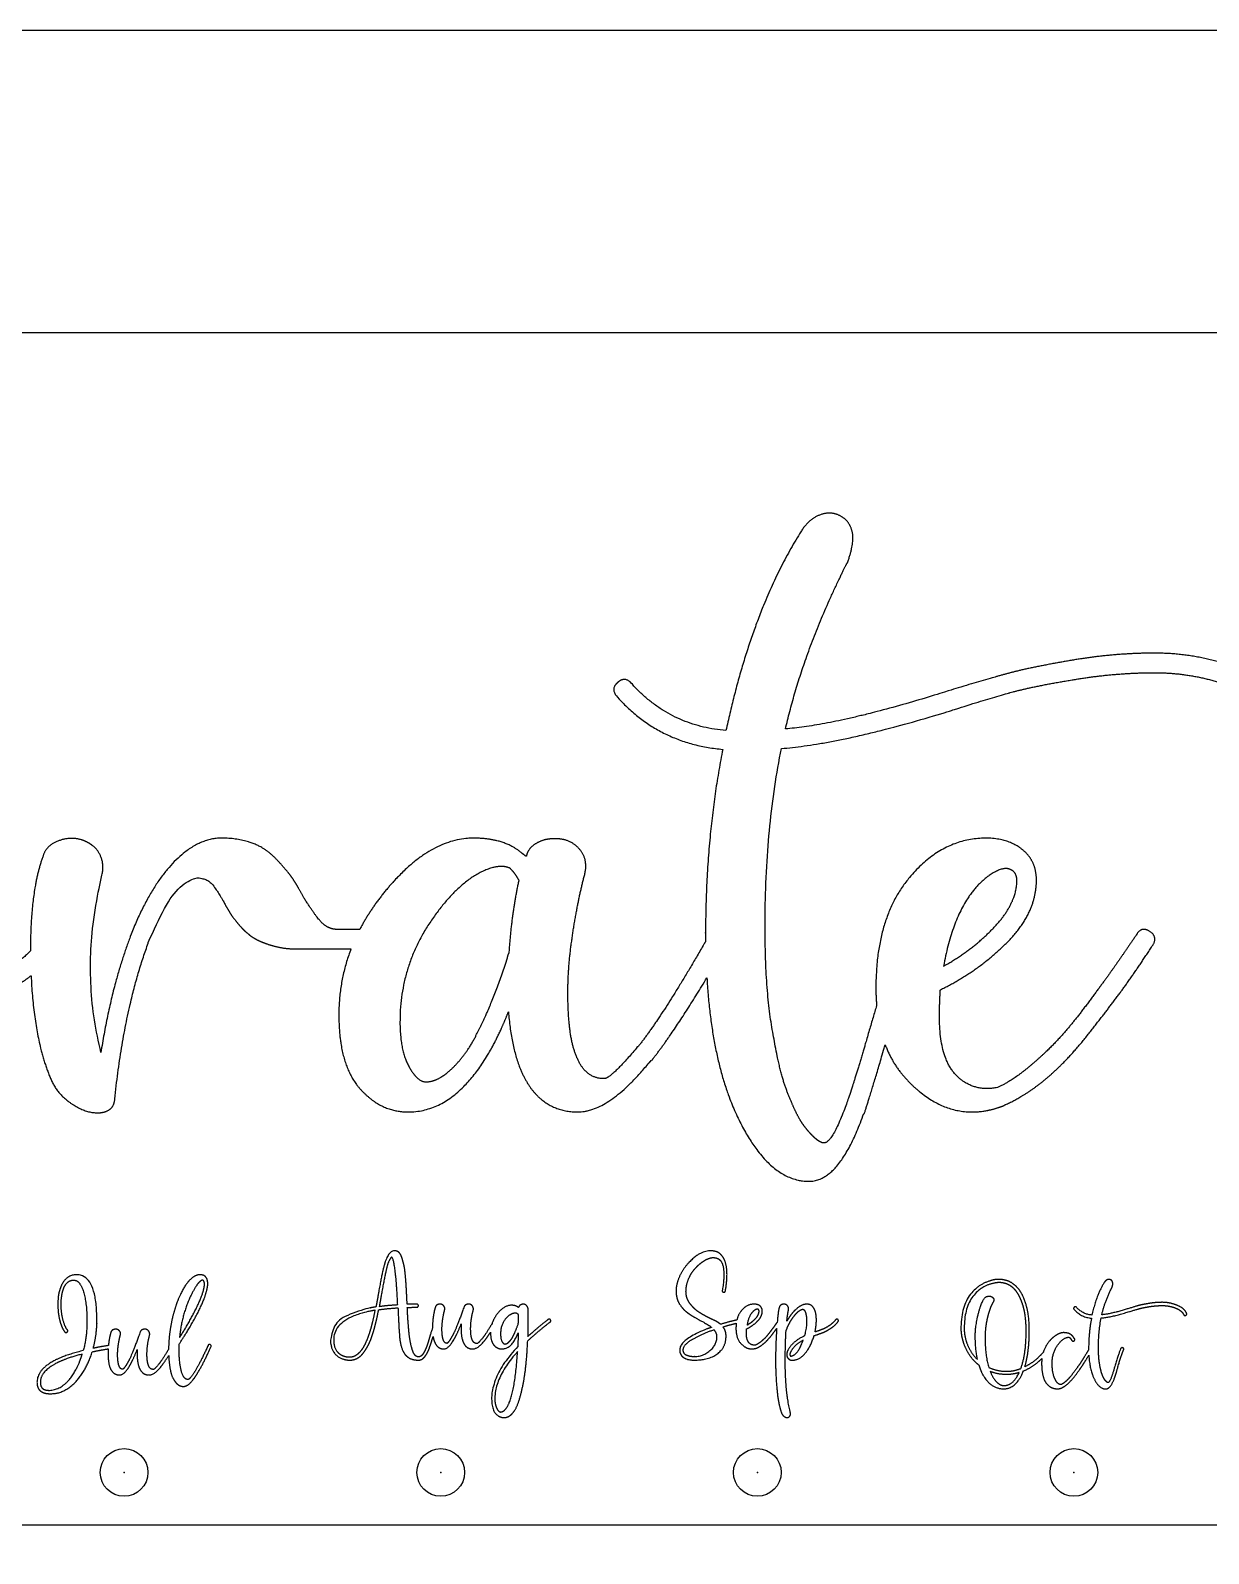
# Model space of a CAD drawing. Header units: millimetres. Extents: x 0 to 490, y 0 to 300.
# Drawn here: x 262 to 385.6, y 140.3 to 300 of the extents above; entities that cross this region are included whole.
import ezdxf

# ---------------------------------------------------------------- set-up
doc = ezdxf.new("R2010")
doc.units = ezdxf.units.MM
for name, color, linetype, true_color in [('CUT', 1, 'Continuous', 0xff0000), ('Default', 18, 'Continuous', 0x000000), ('ENGRAVE', 172, 'Continuous', 0x0000bf)]:
    doc.layers.add(name, color=color, linetype=linetype, true_color=true_color)

msp = doc.modelspace()

# ---------------------------------------------------------------- linework, layer by layer
at = {"layer": 'CUT'}
for p, q in [((437.83, 268.3), (72.68, 268.3)), ((72.68, 143.3), (437.83, 143.3))]:
    msp.add_line(p, q, dxfattribs=at)
for centre in [(271.85, 148.8), (305.05, 148.8), (338.25, 148.8), (371.44, 148.8)]:
    msp.add_circle(centre, 2.5, dxfattribs=at)
for p in [(271.85, 148.8), (305.05, 148.8), (338.25, 148.8), (371.44, 148.8)]:
    msp.add_point(p, dxfattribs=at)
at = {"layer": 'Default'}
msp.add_lwpolyline([(0, 0), (490, 0), (490, 300), (0, 300)], close=True, dxfattribs=at)
at = {"layer": 'ENGRAVE'}
for points in [[(325.73, 193.43), (325.65, 193.43), (325.56, 193.26)], [(327.1, 191.94), (327.1, 191.98), (327.27, 192.07)], [(349.4, 186.43), (349.49, 186.43), (349.49, 186.51)], [(299.24, 170.91), (299.23, 170.9), (299.23, 170.88)], [(307.5, 166.16), (307.5, 166.15), (307.46, 166.06)], [(273.54, 163.53), (273.54, 163.51), (273.5, 163.43)], [(375.71, 158.72), (375.72, 158.72), (375.72, 158.74)]]:
    msp.add_lwpolyline(points, dxfattribs=at)
for points, knots in [([(347.01, 249.06), (345.98, 249.66), (344.79, 249.19), (343.59, 248.72), (342.82, 247.44)], [215.588973, 215.588973, 215.588973, 216.588973, 216.588973, 217.588973, 217.588973, 217.588973]), ([(347.69, 244.19), (348.46, 246.24), (348.21, 247.4), (347.95, 248.55), (347.01, 249.06)], [213.588973, 213.588973, 213.588973, 214.588973, 214.588973, 215.588973, 215.588973, 215.588973]), ([(395.46, 227.79), (393.92, 231.03), (389.35, 232.87), (384.78, 234.71), (379.91, 234.71), (375.72, 234.71), (371.36, 233.98), (367.01, 233.25), (364.49, 232.57), (361.96, 231.89), (357.52, 230.52), (347.18, 227.27), (341.2, 226.76)], [205.588973, 205.588973, 205.588973, 206.588973, 206.588973, 207.588973, 207.588973, 208.588973, 208.588973, 209.588973, 209.588973, 210.588973, 210.588973, 211.588973, 211.588973, 211.588973]), ([(334.96, 226.59), (328.98, 227.1), (325.05, 231.55), (324.37, 232.31), (323.6, 231.63), (322.83, 230.95), (323.51, 230.18), (327.87, 225.22), (334.62, 224.62)], [218.588973, 218.588973, 218.588973, 219.588973, 219.588973, 220.588973, 220.588973, 221.588973, 221.588973, 222.588973, 222.588973, 222.588973]), ([(340.77, 224.71), (347.27, 225.22), (358.12, 228.55), (362.39, 229.92), (364.91, 230.61), (367.43, 231.29), (371.66, 231.97), (375.89, 232.66), (379.91, 232.66), (384.18, 232.66), (388.24, 231.12), (392.3, 229.58), (393.58, 226.93)], [197.588973, 197.588973, 197.588973, 198.588973, 198.588973, 199.588973, 199.588973, 200.588973, 200.588973, 201.588973, 201.588973, 202.588973, 202.588973, 203.588973, 203.588973, 203.588973]), ([(334.62, 224.62), (332.82, 215.48), (332.82, 205.31), (332.82, 204.9), (332.83, 204.5)], [222.588973, 222.588973, 222.588973, 223.588973, 223.588973, 223.622891, 223.622891, 223.622891]), ([(350.76, 197.76), (350.24, 196.05), (349.66, 194.03), (348.21, 189.08), (347.44, 187.02), (346.07, 183.35), (345.22, 183.35), (345.04, 183.35), (344.75, 183.52), (344.45, 183.69), (344.06, 184.08), (343.68, 184.46), (343.21, 185.06), (342.74, 185.66), (342.27, 186.64), (341.8, 187.62), (341.33, 188.86), (340.86, 190.1), (340.47, 191.85), (340.09, 193.6), (339.75, 195.66), (339.4, 197.71), (339.23, 200.4), (339.06, 203.09), (339.06, 206.17), (339.06, 216.08), (340.77, 224.71)], [185.329559, 185.329559, 185.329559, 185.588973, 185.588973, 186.588973, 186.588973, 187.588973, 187.588973, 188.588973, 188.588973, 189.588973, 189.588973, 190.588973, 190.588973, 191.588973, 191.588973, 192.588973, 192.588973, 193.588973, 193.588973, 194.588973, 194.588973, 195.588973, 195.588973, 196.588973, 196.588973, 197.588973, 197.588973, 197.588973]), ([(267.37, 215.14), (266.17, 215.48), (264.93, 215.01), (263.69, 214.54), (263.35, 213.43)], [-16.731839, -16.731839, -16.731839, -15.731839, -15.731839, -14.731839, -14.731839, -14.731839]), ([(269.42, 192.84), (267.2, 201.72), (269.5, 211.29), (269.76, 212.32), (269.5, 213.13), (269.25, 213.94), (268.69, 214.41), (268.14, 214.88), (267.37, 215.14)], [-20.731839, -20.731839, -20.731839, -19.731839, -19.731839, -18.731839, -18.731839, -17.731839, -17.731839, -16.731839, -16.731839, -16.731839]), ([(290.7, 209.07), (289.93, 210.52), (289.37, 211.29), (288.82, 212.06), (287.75, 213.17), (286.68, 214.28), (285.27, 214.8), (283.86, 215.31), (282.07, 215.31), (279.5, 215.31), (277.02, 212.75), (274.55, 210.18), (272.58, 205.23)], [-30.731839, -30.731839, -30.731839, -29.731839, -29.731839, -28.731839, -28.731839, -27.731839, -27.731839, -26.731839, -26.731839, -25.731839, -25.731839, -24.731839, -24.731839, -24.731839]), ([(313.6, 213.69), (311.8, 215.31), (308.47, 215.31), (303.69, 215.31), (299.03, 209.5), (297.57, 207.67), (296.56, 205.74)], [-35.674122, -35.674122, -35.674122, -34.674122, -34.674122, -33.674122, -33.674122, -33.360023, -33.360023, -33.360023]), ([(318.04, 215.14), (317.27, 215.31), (316.46, 215.22), (315.65, 215.14), (314.92, 214.67), (314.2, 214.2), (314.03, 213.43)], [-40.674122, -40.674122, -40.674122, -39.674122, -39.674122, -38.674122, -38.674122, -37.674122, -37.674122, -37.674122]), ([(320.09, 211.29), (320.52, 212.75), (319.88, 213.77), (319.24, 214.8), (318.04, 215.14)], [-42.674122, -42.674122, -42.674122, -41.674122, -41.674122, -40.674122, -40.674122, -40.674122]), ([(367.52, 210.87), (367.52, 213.09), (365.81, 214.28), (364.36, 215.31), (362.22, 215.31), (357.61, 215.31), (354.15, 211.12), (350.68, 206.94), (350.68, 199.59), (350.68, 198.64), (350.76, 197.76)], [181.176034, 181.176034, 181.176034, 182.176034, 182.176034, 183.176034, 183.176034, 184.176034, 184.176034, 185.176034, 185.176034, 185.329559, 185.329559, 185.329559]), ([(274.38, 204.37), (277.19, 211.12), (279.59, 211.12), (280.44, 211.12), (280.95, 210.61), (281.47, 210.1), (282.24, 208.73), (282.75, 207.79), (283.05, 207.32), (283.35, 206.85), (284.07, 206.04), (284.8, 205.23), (285.53, 204.8), (286.25, 204.37), (287.45, 204.03), (288.65, 203.69), (290.01, 203.69)], [129.330184, 129.330184, 129.330184, 130.330184, 130.330184, 131.330184, 131.330184, 132.330184, 132.330184, 133.330184, 133.330184, 134.330184, 134.330184, 135.330184, 135.330184, 136.330184, 136.330184, 137.330184, 137.330184, 137.330184]), ([(310.52, 212.23), (307.19, 211.29), (303.98, 206.55), (300.78, 201.81), (300.78, 196.08), (300.78, 193.09), (301.68, 191.43), (302.57, 189.76), (303.51, 189.76), (304.8, 189.76), (306.25, 191.17), (307.7, 192.58), (308.73, 194.54)], [21, 21, 21, 22, 22, 23, 23, 24, 24, 25, 25, 26, 26, 27, 27, 27]), ([(320.01, 191.13), (318.73, 192.75), (318.47, 196.51), (318.21, 200.27), (318.73, 204.12), (319.24, 207.96), (320.09, 211.29)], [-45.674122, -45.674122, -45.674122, -44.674122, -44.674122, -43.674122, -43.674122, -42.674122, -42.674122, -42.674122]), ([(365.47, 210.78), (365.47, 211.81), (364.7, 212.06), (363.93, 212.32), (362.65, 211.46)], [8, 8, 8, 9, 9, 10, 10, 10]), ([(357.44, 199.42), (361.2, 201.21), (364.31, 204.24), (367.43, 207.28), (367.52, 210.78)], [178.176034, 178.176034, 178.176034, 179.176034, 179.176034, 180.176034, 180.176034, 180.176034]), ([(357.78, 201.89), (360.85, 203.6), (363.12, 206), (365.38, 208.39), (365.47, 210.78)], [6, 6, 6, 7, 7, 8, 8, 8]), ([(294.2, 205.74), (293.26, 205.74), (292.53, 206.51), (291.81, 207.28), (290.7, 209.07)], [-32.731839, -32.731839, -32.731839, -31.731839, -31.731839, -30.731839, -30.731839, -30.731839]), ([(378.03, 205.23), (376.58, 203.09), (375.68, 201.81), (374.78, 200.53), (373.03, 198.18), (371.28, 195.83), (369.91, 194.33), (368.54, 192.84), (366.75, 191.34), (364.96, 189.84), (363.42, 189.16)], [170.176034, 170.176034, 170.176034, 171.176034, 171.176034, 172.176034, 172.176034, 173.176034, 173.176034, 174.176034, 174.176034, 175.176034, 175.176034, 175.176034]), ([(379.74, 204.12), (380.25, 204.97), (379.4, 205.53), (378.54, 206.08), (378.03, 205.23)], [168.176034, 168.176034, 168.176034, 169.176034, 169.176034, 170.176034, 170.176034, 170.176034]), ([(262.03, 203.48), (260.46, 201.92), (258.44, 200.87), (255.32, 199.24), (250.36, 197.62)], [-13.85851, -13.85851, -13.85851, -13.210127, -13.210127, -12.210127, -12.210127, -12.210127]), ([(290.1, 203.69), (290.61, 203.69), (291.25, 203.69), (291.89, 203.69), (292.79, 203.69), (293.69, 203.69), (294.2, 203.69)], [138.330184, 138.330184, 138.330184, 139.330184, 139.330184, 140.330184, 140.330184, 141.330184, 141.330184, 141.330184]), ([(294.2, 203.69), (294.54, 203.69), (294.88, 203.69), (295.26, 203.69), (295.64, 203.69)], [141.330184, 141.330184, 141.330184, 142.330184, 142.330184, 142.575797, 142.575797, 142.575797]), ([(295.64, 203.69), (294.37, 200.38), (294.37, 196.77), (294.37, 191.55), (296.55, 189.08), (298.73, 186.6), (301.63, 186.6), (306.76, 186.6), (310.52, 193.52), (311.38, 195.14), (312.15, 197.11)], [142.575797, 142.575797, 142.575797, 143.097651, 143.097651, 144.097651, 144.097651, 145.097651, 145.097651, 146.097651, 146.097651, 147.097651, 147.097651, 147.097651]), ([(312.06, 202.75), (312.06, 202.83), (312.1, 203), (312.15, 203.18), (312.23, 203.26)], [15, 15, 15, 16, 16, 17, 17, 17]), ([(364.27, 187.37), (366.41, 188.31), (368.59, 190.14), (370.77, 191.98), (372.99, 194.8), (375.21, 197.62), (376.49, 199.37), (377.77, 201.12), (379.74, 204.12)], [164.176034, 164.176034, 164.176034, 165.176034, 165.176034, 166.176034, 166.176034, 167.176034, 167.176034, 168.176034, 168.176034, 168.176034]), ([(249.94, 195.31), (253.87, 196.6), (255.92, 197.36), (257.97, 198.13), (260.79, 199.97), (261.48, 200.42), (262.1, 200.89)], [119.132514, 119.132514, 119.132514, 120.132514, 120.132514, 121.132514, 121.132514, 121.376379, 121.376379, 121.376379]), ([(332.96, 200.67), (333.48, 191.86), (336.07, 186.3), (339.32, 179.33), (343.68, 179.33), (346.92, 179.33), (349.4, 186.43)], [154.920638, 154.920638, 154.920638, 155.719325, 155.719325, 156.719325, 156.719325, 157.719325, 157.719325, 157.719325]), ([(363.42, 189.16), (361.2, 188.73), (359.57, 190.02), (357.35, 191.72), (357.35, 196.51), (357.35, 198.05), (357.44, 199.42)], [175.176034, 175.176034, 175.176034, 176.176034, 176.176034, 177.176034, 177.176034, 178.176034, 178.176034, 178.176034]), ([(312.15, 197.11), (312.57, 191.81), (314.45, 189.16), (316.33, 186.6), (319.41, 186.6), (322.74, 186.6), (327.01, 191.9)], [147.097651, 147.097651, 147.097651, 148.097651, 148.097651, 149.097651, 149.097651, 150.097651, 150.097651, 150.097651]), ([(349.49, 186.51), (350.17, 188.56), (351.62, 193.52), (351.64, 193.58), (351.66, 193.64)], [159.719325, 159.719325, 159.719325, 160.719325, 160.719325, 160.727041, 160.727041, 160.727041]), ([(351.66, 193.64), (352.45, 191.55), (353.89, 190.02), (357.09, 186.6), (360.77, 186.6), (362.31, 186.6), (363.93, 187.2)], [160.727041, 160.727041, 160.727041, 161.176034, 161.176034, 162.176034, 162.176034, 163.176034, 163.176034, 163.176034]), ([(264.38, 189.59), (265.06, 188.31), (266.43, 187.41), (267.8, 186.51), (269.08, 186.51), (269.59, 186.51), (270.02, 186.68)], [122.330184, 122.330184, 122.330184, 123.330184, 123.330184, 124.330184, 124.330184, 125.330184, 125.330184, 125.330184]), ([(301.52, 166.61), (301.48, 167.57), (301.45, 168.05), (301.43, 168.53), (301.36, 169.29), (301.3, 170.05), (301.22, 170.44), (301.13, 170.84), (301, 171.26), (300.87, 171.69), (300.67, 171.87), (300.47, 172.04), (300.22, 172.04), (299.63, 172.04), (299.24, 170.91)], [67.156071, 67.156071, 67.156071, 68.156071, 68.156071, 69.156071, 69.156071, 70.156071, 70.156071, 71.156071, 71.156071, 72.156071, 72.156071, 73.156071, 73.156071, 74.156071, 74.156071, 74.156071]), ([(300.54, 166.4), (300.46, 168.11), (300.36, 169.16), (300.17, 171.16), (299.93, 171.37)], [10, 10, 10, 11, 11, 12, 12, 12]), ([(334.54, 171.52), (334.33, 171.79), (334.03, 171.92), (333.73, 172.04), (333.35, 172.04), (332.24, 172.04), (331.12, 170.86), (330.43, 170.15), (330.06, 169.29), (329.69, 168.43), (329.73, 167.66), (329.78, 166.78), (330.31, 166.16)], [71.828512, 71.828512, 71.828512, 72.828512, 72.828512, 73.828512, 73.828512, 74.828512, 74.828512, 75.828512, 75.828512, 76.828512, 76.828512, 77.828512, 77.828512, 77.828512]), ([(333.49, 164.86), (333.11, 165.04), (332.89, 165.16), (332.66, 165.28), (332.3, 165.5), (331.93, 165.72), (331.71, 165.93), (331.48, 166.15), (331.25, 166.43), (331.01, 166.72), (330.89, 167.06), (330.77, 167.39), (330.77, 167.77), (330.77, 168.37), (330.99, 168.95), (331.2, 169.53), (331.53, 169.95), (331.86, 170.37), (332.25, 170.69), (332.63, 171), (332.99, 171.17), (333.35, 171.33), (333.6, 171.33), (334.1, 171.33), (334.37, 171.03), (334.64, 170.74), (334.71, 170.09)], [52.828512, 52.828512, 52.828512, 53.828512, 53.828512, 54.828512, 54.828512, 55.828512, 55.828512, 56.828512, 56.828512, 57.828512, 57.828512, 58.828512, 58.828512, 59.828512, 59.828512, 60.828512, 60.828512, 61.828512, 61.828512, 62.828512, 62.828512, 63.828512, 63.828512, 64.828512, 64.828512, 65.828512, 65.828512, 65.828512]), ([(334.71, 170.08), (334.8, 169.18), (334.58, 167.88), (334.55, 167.73), (334.71, 167.7), (334.87, 167.67), (334.9, 167.83), (335.14, 169.2), (335.04, 170.12), (334.94, 171.05), (334.54, 171.52)], [66.828512, 66.828512, 66.828512, 67.828512, 67.828512, 68.828512, 68.828512, 69.828512, 69.828512, 70.828512, 70.828512, 71.828512, 71.828512, 71.828512]), ([(268.61, 161.82), (269, 163.24), (269, 164.73), (269, 169.53), (266.87, 169.53), (265.83, 169.53), (265.3, 168.47), (265.25, 168.39), (265.23, 168.3)], [51.254989, 51.254989, 51.254989, 52.254989, 52.254989, 53.254989, 53.254989, 54.254989, 54.254989, 55.254989, 55.254989, 55.254989]), ([(280.52, 169.14), (280.32, 169.53), (279.81, 169.53), (279.22, 169.53), (278.63, 168.86), (278.03, 168.19), (277.53, 166.96), (277.22, 166.18), (276.99, 165.3), (276.76, 164.41), (276.64, 163.49), (276.52, 162.57), (276.52, 161.72)], [19.395263, 19.395263, 19.395263, 20.395263, 20.395263, 21.395263, 21.395263, 22.395263, 22.395263, 23.395263, 23.395263, 24.395263, 24.395263, 25.388965, 25.388965, 25.388965]), ([(299.23, 170.88), (298.95, 170.07), (298.53, 167.62), (298.36, 166.66), (298.26, 166.16)], [77.156071, 77.156071, 77.156071, 78.156071, 78.156071, 79.156071, 79.156071, 79.156071]), ([(299.53, 170.77), (299.27, 169.97), (298.85, 167.56), (298.69, 166.65), (298.61, 166.22)], [7, 7, 7, 8, 8, 9, 9, 9]), ([(265.9, 163.75), (265.53, 164.24), (265.35, 165.26), (265.17, 166.27), (265.3, 167.21), (265.37, 167.76), (265.54, 168.16)], [63.254989, 63.254989, 63.254989, 64.254989, 64.254989, 65.254989, 65.254989, 66.254989, 66.254989, 66.254989]), ([(265.54, 168.19), (265.91, 168.97), (266.56, 168.97), (267.2, 168.97), (267.58, 167.79), (267.96, 166.6), (267.96, 164.6), (267.96, 163.05), (267.57, 161.58)], [67.254989, 67.254989, 67.254989, 68.254989, 68.254989, 69.254989, 69.254989, 70.254989, 70.254989, 71.254989, 71.254989, 71.254989]), ([(277.62, 162.27), (278.45, 163.47), (279.35, 165.11), (280.25, 166.76), (280.53, 167.93)], [11.395263, 11.395263, 11.395263, 12.395263, 12.395263, 13.395263, 13.395263, 13.395263]), ([(277.66, 162.94), (278.55, 164.28), (279.33, 165.84), (280.12, 167.4), (280.26, 168.31)], [9, 9, 9, 10, 10, 11, 11, 11]), ([(280.26, 168.31), (280.32, 168.73), (280.19, 168.89), (280.13, 168.96), (280.05, 168.96), (279.95, 168.96), (279.74, 168.76), (279.53, 168.56), (279.23, 168.05), (278.92, 167.54), (278.63, 166.86)], [11, 11, 11, 12, 12, 13, 13, 14, 14, 15, 15, 16, 16, 16]), ([(366.3, 159.88), (366.77, 161.43), (366.77, 163.69), (366.77, 164.72), (366.61, 165.63), (366.44, 166.55), (366.07, 167.34), (365.71, 168.12), (365.07, 168.58), (364.44, 169.04), (363.6, 169.04), (363.43, 169.04), (363.18, 169.02), (362.92, 168.99), (362.36, 168.79), (361.79, 168.58), (361.33, 168.22), (359.6, 166.87), (359.6, 163.93), (359.6, 163.05), (359.93, 162.2), (360.26, 161.34), (360.85, 160.65)], [67.497257, 67.497257, 67.497257, 68.497257, 68.497257, 69.497257, 69.497257, 70.497257, 70.497257, 71.497257, 71.497257, 72.497257, 72.497257, 73.497257, 73.497257, 74.497257, 74.497257, 75.497257, 75.497257, 76.497257, 76.497257, 77.497257, 77.497257, 78.497257, 78.497257, 78.497257]), ([(365.88, 159.7), (366.44, 161.24), (366.44, 163.69), (366.44, 164.45), (366.35, 165.15), (366.26, 165.85), (366.04, 166.51), (365.82, 167.17), (365.51, 167.65), (365.19, 168.13), (364.7, 168.42), (364.2, 168.71), (363.6, 168.71), (363.2, 168.71), (362.63, 168.53), (362.06, 168.36), (361.54, 167.95), (359.94, 166.72), (359.94, 163.93)], [14, 14, 14, 15, 15, 16, 16, 17, 17, 18, 18, 19, 19, 20, 20, 21, 21, 22, 22, 23, 23, 23]), ([(375.32, 168.99), (375.15, 169.09), (374.95, 169.01), (374.76, 168.93), (374.63, 168.72)], [36.758708, 36.758708, 36.758708, 37.758708, 37.758708, 38.758708, 38.758708, 38.758708]), ([(375.43, 168.19), (375.56, 168.53), (375.51, 168.72), (375.47, 168.9), (375.32, 168.99)], [34.758708, 34.758708, 34.758708, 35.758708, 35.758708, 36.758708, 36.758708, 36.758708]), ([(264.95, 167.24), (264.88, 166.53), (264.93, 165.83), (264.98, 165.14), (265.17, 164.52), (265.35, 163.9), (265.63, 163.54)], [58.254989, 58.254989, 58.254989, 59.254989, 59.254989, 60.254989, 60.254989, 61.254989, 61.254989, 61.254989]), ([(298.26, 166.16), (297.81, 166.09), (297.38, 165.99), (293.5, 165.12), (293.5, 162.69), (293.5, 162.13), (293.68, 161.71), (293.86, 161.29), (294.16, 161.05), (294.45, 160.81), (294.79, 160.7), (295.14, 160.58), (295.5, 160.58), (295.92, 160.58), (296.29, 160.77), (296.66, 160.96), (296.95, 161.35), (297.24, 161.73), (297.48, 162.2), (297.71, 162.66), (297.91, 163.29), (298.11, 163.92), (298.25, 164.51), (298.4, 165.11), (298.54, 165.86)], [79.156071, 79.156071, 79.156071, 80.156071, 80.156071, 81.156071, 81.156071, 82.156071, 82.156071, 83.156071, 83.156071, 84.156071, 84.156071, 85.156071, 85.156071, 86.156071, 86.156071, 87.156071, 87.156071, 88.156071, 88.156071, 89.156071, 89.156071, 90.156071, 90.156071, 91.156071, 91.156071, 91.156071]), ([(301.55, 166.1), (301.96, 166.12), (302.55, 166.12), (302.62, 166.12), (302.66, 166.17), (302.71, 166.22), (302.71, 166.29), (302.71, 166.36), (302.66, 166.4), (302.62, 166.45), (302.55, 166.45), (301.94, 166.45), (301.54, 166.44)], [60.156071, 60.156071, 60.156071, 61.156071, 61.156071, 62.156071, 62.156071, 63.156071, 63.156071, 64.156071, 64.156071, 65.156071, 65.156071, 66.156071, 66.156071, 66.156071]), ([(304.19, 163.93), (304.05, 163.53), (303.89, 163.01), (303.79, 162.67), (303.74, 162.49), (303.68, 162.31), (303.58, 162.02), (303.47, 161.73), (303.39, 161.57), (303.3, 161.41), (303.2, 161.24), (303.09, 161.08), (302.97, 161), (302.85, 160.92), (302.73, 160.92), (302.5, 160.92), (302.34, 161.12), (302.17, 161.33), (302.05, 161.73), (301.93, 162.14), (301.85, 162.59), (301.76, 163.04), (301.71, 163.69), (301.65, 164.35), (301.61, 164.86), (301.58, 165.37), (301.55, 166.1)], [47.756181, 47.756181, 47.756181, 48.156071, 48.156071, 49.156071, 49.156071, 50.156071, 50.156071, 51.156071, 51.156071, 52.156071, 52.156071, 53.156071, 53.156071, 54.156071, 54.156071, 55.156071, 55.156071, 56.156071, 56.156071, 57.156071, 57.156071, 58.156071, 58.156071, 59.156071, 59.156071, 60.156071, 60.156071, 60.156071]), ([(304.49, 166.15), (304.35, 165.71), (304.25, 165), (304.19, 164.49), (304.19, 163.93)], [46.053056, 46.053056, 46.053056, 47.053056, 47.053056, 47.756181, 47.756181, 47.756181]), ([(305.14, 166.43), (304.94, 166.48), (304.75, 166.41), (304.56, 166.34), (304.49, 166.15)], [44.053056, 44.053056, 44.053056, 45.053056, 45.053056, 46.053056, 46.053056, 46.053056]), ([(305.45, 165.79), (305.52, 166.03), (305.42, 166.2), (305.32, 166.37), (305.14, 166.43)], [42.053056, 42.053056, 42.053056, 43.053056, 43.053056, 44.053056, 44.053056, 44.053056]), ([(308.13, 166.43), (307.94, 166.48), (307.75, 166.41), (307.56, 166.34), (307.5, 166.16)], [31.053056, 31.053056, 31.053056, 32.053056, 32.053056, 33.053056, 33.053056, 33.053056]), ([(308.46, 165.79), (308.51, 166.03), (308.41, 166.2), (308.32, 166.37), (308.13, 166.43)], [29.053056, 29.053056, 29.053056, 30.053056, 30.053056, 31.053056, 31.053056, 31.053056]), ([(313.2, 166.09), (312.94, 166.33), (312.49, 166.33), (311.71, 166.33), (310.99, 165.44), (310.61, 164.96), (310.43, 164.41)], [19.6091, 19.6091, 19.6091, 20.6091, 20.6091, 21.6091, 21.6091, 22.144621, 22.144621, 22.144621]), ([(314.23, 165.82), (314.21, 166.16), (314.02, 166.33), (313.85, 166.47), (313.62, 166.44), (313.32, 166.4), (313.2, 166.09)], [16.6091, 16.6091, 16.6091, 17.6091, 17.6091, 18.6091, 18.6091, 19.6091, 19.6091, 19.6091]), ([(330.31, 166.16), (330.49, 165.89), (330.83, 165.63), (331.18, 165.36), (331.43, 165.21), (331.68, 165.07), (332.17, 164.8), (333.11, 164.3), (333.45, 164.02)], [77.828512, 77.828512, 77.828512, 78.828512, 78.828512, 79.828512, 79.828512, 80.828512, 80.828512, 81.828512, 81.828512, 81.828512]), ([(338.77, 165.72), (338.77, 166.09), (338.49, 166.29), (338.25, 166.45), (337.9, 166.45), (337.14, 166.45), (336.58, 165.77), (336.24, 165.37), (336.11, 164.79)], [44.514173, 44.514173, 44.514173, 45.514173, 45.514173, 46.514173, 46.514173, 47.514173, 47.514173, 48.098732, 48.098732, 48.098732]), ([(341.51, 165.79), (341.57, 166.05), (341.46, 166.21), (341.36, 166.37), (341.18, 166.43), (340.99, 166.48), (340.81, 166.4), (340.62, 166.33), (340.56, 166.15)], [28.921556, 28.921556, 28.921556, 29.921556, 29.921556, 30.921556, 30.921556, 31.921556, 31.921556, 32.921556, 32.921556, 32.921556]), ([(344.23, 165.92), (343.98, 166.45), (343.46, 166.45), (342.88, 166.45), (342.28, 165.88)], [23.921556, 23.921556, 23.921556, 24.921556, 24.921556, 25.921556, 25.921556, 25.921556]), ([(361.34, 160.63), (361.1, 161.72), (361.1, 163.18), (361.1, 164.02), (361.38, 165.26), (361.66, 166.5), (362.07, 167.07), (362.2, 167.25), (362.45, 167.28), (362.7, 167.31), (362.85, 167.21), (363.18, 167), (362.95, 166.61)], [25, 25, 25, 26, 26, 27, 27, 28, 28, 29, 29, 30, 30, 31, 31, 31]), ([(362.95, 166.61), (362.7, 166.19), (362.52, 165.58), (362.34, 164.98), (362.23, 164.3), (362.13, 163.61), (362.13, 162.94), (362.13, 161.09), (362.52, 159.81)], [31, 31, 31, 32, 32, 33, 33, 34, 34, 35, 35, 35]), ([(373.34, 165.3), (372.36, 165.39), (371.72, 166.12), (371.61, 166.24), (371.48, 166.13), (371.35, 166.02), (371.47, 165.89), (372.18, 165.08), (373.29, 164.98)], [39.758708, 39.758708, 39.758708, 40.758708, 40.758708, 41.758708, 41.758708, 42.758708, 42.758708, 43.758708, 43.758708, 43.758708]), ([(374.3, 165), (375.36, 165.08), (377.14, 165.63), (377.84, 165.85), (378.25, 165.96), (378.67, 166.08), (379.36, 166.19), (380.05, 166.3), (380.71, 166.3), (381.41, 166.3), (382.08, 166.05), (382.74, 165.79), (382.95, 165.36)], [18.758708, 18.758708, 18.758708, 19.758708, 19.758708, 20.758708, 20.758708, 21.758708, 21.758708, 22.758708, 22.758708, 23.758708, 23.758708, 24.758708, 24.758708, 24.758708]), ([(383.26, 165.5), (383.01, 166.03), (382.26, 166.33), (381.51, 166.64), (380.71, 166.64), (380.02, 166.64), (379.31, 166.52), (378.6, 166.4), (378.18, 166.29), (377.77, 166.17), (377.04, 165.95), (375.35, 165.42), (374.37, 165.33)], [26.758708, 26.758708, 26.758708, 27.758708, 27.758708, 28.758708, 28.758708, 29.758708, 29.758708, 30.758708, 30.758708, 31.758708, 31.758708, 32.758708, 32.758708, 32.758708]), ([(298.19, 165.81), (297.8, 165.75), (297.45, 165.67), (293.83, 164.86), (293.83, 162.69), (293.83, 161.78), (294.32, 161.34), (294.81, 160.91), (295.5, 160.91)], [5, 5, 5, 6, 6, 7, 7, 8, 8, 9, 9, 9]), ([(295.5, 160.91), (295.92, 160.91), (296.3, 161.19), (296.68, 161.47), (296.94, 161.91), (297.21, 162.35), (297.45, 163.02), (297.7, 163.69), (297.86, 164.34), (298.02, 164.98), (298.19, 165.81)], [0, 0, 0, 1, 1, 2, 2, 3, 3, 4, 4, 5, 5, 5]), ([(300.57, 166.06), (300.57, 166), (300.61, 165.14), (300.7, 163.3), (300.75, 162.87)], [92.156071, 92.156071, 92.156071, 93.156071, 93.156071, 94.156071, 94.156071, 94.156071]), ([(305.43, 162.49), (305.25, 162.73), (305.2, 163.34), (305.15, 163.95), (305.23, 164.6), (305.31, 165.26), (305.45, 165.79)], [39.053056, 39.053056, 39.053056, 40.053056, 40.053056, 41.053056, 41.053056, 42.053056, 42.053056, 42.053056]), ([(307.46, 166.06), (306.92, 164.48), (306.51, 163.6), (306.34, 163.23), (306.17, 162.95), (305.84, 162.39), (305.71, 162.34)], [35.053056, 35.053056, 35.053056, 36.053056, 36.053056, 37.053056, 37.053056, 38.053056, 38.053056, 38.053056]), ([(308.88, 162.32), (308.62, 162.31), (308.47, 162.5), (308.26, 162.77), (308.21, 163.37), (308.16, 163.97), (308.23, 164.61), (308.3, 165.25), (308.46, 165.79)], [25.053056, 25.053056, 25.053056, 26.053056, 26.053056, 27.053056, 27.053056, 28.053056, 28.053056, 29.053056, 29.053056, 29.053056]), ([(313.19, 165.35), (313.02, 165.57), (312.64, 165.47), (312.17, 165.35), (311.75, 164.77), (311.33, 164.2), (311.33, 163.3), (311.33, 162.81), (311.47, 162.54), (311.62, 162.27), (311.78, 162.27), (311.92, 162.27), (312.08, 162.38), (312.24, 162.5), (312.38, 162.67), (312.52, 162.84), (312.63, 163.05)], [17, 17, 17, 18, 18, 19, 19, 20, 20, 21, 21, 22, 22, 23, 23, 24, 24, 25, 25, 25]), ([(314.17, 162.59), (315.15, 163.51), (316.36, 164.45), (316.48, 164.55), (316.52, 164.58)], [9.6091, 9.6091, 9.6091, 10.6091, 10.6091, 11.6091, 11.6091, 11.6091]), ([(316.31, 164.84), (316.29, 164.81), (316.16, 164.72), (315.08, 163.89), (314.2, 163.06)], [13.6091, 13.6091, 13.6091, 14.6091, 14.6091, 15.6091, 15.6091, 15.6091]), ([(316.52, 164.58), (316.66, 164.69), (316.56, 164.81), (316.45, 164.94), (316.31, 164.84)], [11.6091, 11.6091, 11.6091, 12.6091, 12.6091, 13.6091, 13.6091, 13.6091]), ([(337.11, 163.85), (337.73, 164.14), (338.24, 164.64), (338.75, 165.14), (338.77, 165.71)], [41.514173, 41.514173, 41.514173, 42.514173, 42.514173, 43.514173, 43.514173, 43.514173]), ([(337.17, 164.25), (337.67, 164.53), (338.05, 164.93), (338.42, 165.32), (338.43, 165.71)], [1, 1, 1, 2, 2, 3, 3, 3]), ([(338.43, 165.71), (338.43, 165.88), (338.31, 165.92), (338.18, 165.96), (337.97, 165.82)], [3, 3, 3, 4, 4, 5, 5, 5]), ([(340.34, 164.57), (340.2, 164.38), (340.1, 164.24), (339.96, 164.03), (339.67, 163.65), (339.38, 163.26), (339.16, 163.01), (338.94, 162.77), (338.64, 162.52), (338.35, 162.28), (338.1, 162.17)], [33.862288, 33.862288, 33.862288, 34.514173, 34.514173, 35.514173, 35.514173, 36.514173, 36.514173, 37.514173, 37.514173, 38.514173, 38.514173, 38.514173]), ([(341.26, 163.65), (341.47, 164.24), (341.81, 164.79), (342.16, 165.33), (342.55, 165.68)], [-3.078444, -3.078444, -3.078444, -2.078444, -2.078444, -1.078444, -1.078444, -1.078444]), ([(342.55, 165.68), (342.84, 165.91), (343.01, 165.91), (343.14, 165.91), (343.23, 165.72), (343.32, 165.54), (343.37, 165.28), (343.42, 165.01), (343.42, 164.72), (343.42, 163.99), (343.18, 163.11)], [-1.078444, -1.078444, -1.078444, -0.078444, -0.078444, 0.921556, 0.921556, 1.921556, 1.921556, 2.921556, 2.921556, 3.921556, 3.921556, 3.921556]), ([(344.3, 163.53), (344.44, 164.18), (344.44, 164.79), (344.44, 165.5), (344.23, 165.92)], [21.921556, 21.921556, 21.921556, 22.921556, 22.921556, 23.921556, 23.921556, 23.921556]), ([(346.46, 164.81), (346.2, 164.48), (345.83, 164.22), (345.45, 163.96), (345.14, 163.83), (344.83, 163.71), (344.3, 163.53)], [18.921556, 18.921556, 18.921556, 19.921556, 19.921556, 20.921556, 20.921556, 21.921556, 21.921556, 21.921556]), ([(344.31, 163.18), (344.92, 163.39), (345.24, 163.52), (345.56, 163.65), (346, 163.95), (346.44, 164.24), (346.72, 164.62)], [13.921556, 13.921556, 13.921556, 14.921556, 14.921556, 15.921556, 15.921556, 16.921556, 16.921556, 16.921556]), ([(346.72, 164.62), (346.82, 164.74), (346.69, 164.84), (346.55, 164.94), (346.46, 164.81)], [16.921556, 16.921556, 16.921556, 17.921556, 17.921556, 18.921556, 18.921556, 18.921556]), ([(373.29, 164.98), (372.99, 163.48), (372.99, 161.82), (372.99, 161.75), (372.99, 161.69)], [43.758708, 43.758708, 43.758708, 44.758708, 44.758708, 44.791248, 44.791248, 44.791248]), ([(376.66, 161.65), (376.72, 161.8), (376.57, 161.87), (376.42, 161.93), (376.35, 161.78), (376.12, 161.24), (375.75, 159.97), (375.51, 159.16), (375.39, 158.82), (375.16, 158.22), (375.02, 158.22), (375, 158.22), (374.95, 158.25), (374.9, 158.27), (374.84, 158.34), (374.77, 158.4), (374.7, 158.5), (374.62, 158.6), (374.54, 158.76), (374.46, 158.92), (374.39, 159.12), (374.31, 159.32), (374.25, 159.61), (374.18, 159.9), (374.13, 160.23), (374.07, 160.57), (374.04, 161.01), (374.02, 161.45), (374.02, 161.96), (374.02, 163.58), (374.3, 165)], [3.758708, 3.758708, 3.758708, 4.758708, 4.758708, 5.758708, 5.758708, 6.758708, 6.758708, 7.758708, 7.758708, 8.758708, 8.758708, 9.758708, 9.758708, 10.758708, 10.758708, 11.758708, 11.758708, 12.758708, 12.758708, 13.758708, 13.758708, 14.758708, 14.758708, 15.758708, 15.758708, 16.758708, 16.758708, 17.758708, 17.758708, 18.758708, 18.758708, 18.758708]), ([(382.95, 165.36), (383.02, 165.21), (383.18, 165.28), (383.33, 165.36), (383.26, 165.5)], [24.758708, 24.758708, 24.758708, 25.758708, 25.758708, 26.758708, 26.758708, 26.758708]), ([(265.63, 163.54), (265.74, 163.41), (265.88, 163.52), (266.01, 163.63), (265.9, 163.75)], [61.254989, 61.254989, 61.254989, 62.254989, 62.254989, 63.254989, 63.254989, 63.254989]), ([(270.47, 163.51), (270.33, 163.07), (270.23, 162.34), (270.21, 162.23), (270.2, 162.11)], [49.286992, 49.286992, 49.286992, 50.286992, 50.286992, 50.443766, 50.443766, 50.443766]), ([(271.13, 163.8), (270.93, 163.85), (270.74, 163.78), (270.54, 163.71), (270.47, 163.51)], [47.286992, 47.286992, 47.286992, 48.286992, 48.286992, 49.286992, 49.286992, 49.286992]), ([(271.44, 163.15), (271.52, 163.4), (271.42, 163.57), (271.31, 163.74), (271.13, 163.8)], [45.286992, 45.286992, 45.286992, 46.286992, 46.286992, 47.286992, 47.286992, 47.286992]), ([(271.43, 159.78), (271.24, 160.02), (271.19, 160.65), (271.14, 161.27), (271.22, 161.94), (271.3, 162.61), (271.44, 163.15)], [42.286992, 42.286992, 42.286992, 43.286992, 43.286992, 44.286992, 44.286992, 45.286992, 45.286992, 45.286992]), ([(273.5, 163.43), (272.94, 161.81), (272.53, 160.91), (272.36, 160.54), (272.19, 160.25), (271.84, 159.68), (271.72, 159.62)], [38.286992, 38.286992, 38.286992, 39.286992, 39.286992, 40.286992, 40.286992, 41.286992, 41.286992, 41.286992]), ([(274.19, 163.8), (273.99, 163.85), (273.79, 163.78), (273.6, 163.71), (273.54, 163.53)], [34.286992, 34.286992, 34.286992, 35.286992, 35.286992, 36.286992, 36.286992, 36.286992]), ([(274.52, 163.15), (274.57, 163.4), (274.47, 163.57), (274.37, 163.74), (274.19, 163.8)], [32.286992, 32.286992, 32.286992, 33.286992, 33.286992, 34.286992, 34.286992, 34.286992]), ([(274.95, 159.61), (274.69, 159.59), (274.53, 159.79), (274.32, 160.07), (274.27, 160.68), (274.22, 161.3), (274.29, 161.95), (274.36, 162.6), (274.52, 163.15)], [28.286992, 28.286992, 28.286992, 29.286992, 29.286992, 30.286992, 30.286992, 31.286992, 31.286992, 32.286992, 32.286992, 32.286992]), ([(302.73, 160.58), (302.91, 160.58), (303.07, 160.67), (303.23, 160.75), (303.37, 160.93), (303.51, 161.12), (303.62, 161.29), (303.72, 161.47), (303.84, 161.79), (303.96, 162.11), (304.02, 162.31), (304.09, 162.52), (304.21, 162.91), (304.23, 162.98), (304.26, 163.05)], [97.156071, 97.156071, 97.156071, 98.156071, 98.156071, 99.156071, 99.156071, 100.156071, 100.156071, 101.156071, 101.156071, 102.156071, 102.156071, 103.156071, 103.156071, 103.210679, 103.210679, 103.210679]), ([(304.26, 163.05), (304.34, 162.49), (304.58, 162.17), (304.88, 161.75), (305.39, 161.75), (305.85, 161.75), (306.41, 162.69)], [103.210679, 103.210679, 103.210679, 103.966405, 103.966405, 104.966405, 104.966405, 105.966405, 105.966405, 105.966405]), ([(310.28, 163.52), (310.28, 163.47), (310.28, 163.41), (310.28, 162.56), (310.63, 162.15), (310.99, 161.75), (311.47, 161.75), (312.29, 161.75), (312.9, 162.84)], [-5.436401, -5.436401, -5.436401, -5.3909, -5.3909, -4.3909, -4.3909, -3.3909, -3.3909, -2.3909, -2.3909, -2.3909]), ([(313.18, 164.39), (313.18, 164.41), (313.18, 164.44), (313.19, 164.45), (313.19, 164.46)], [14, 14, 14, 15, 15, 16, 16, 16]), ([(332.97, 163.85), (330.11, 162.74), (330.11, 161.64), (330.11, 161.47), (330.15, 161.31)], [82.828512, 82.828512, 82.828512, 83.828512, 83.828512, 84.828512, 84.828512, 84.828512]), ([(330.17, 161.3), (330.28, 160.96), (330.64, 160.78), (331.02, 160.58), (331.62, 160.58), (333.47, 160.58), (334.36, 161.5), (334.99, 162.14), (334.97, 163.16), (334.96, 163.68), (334.65, 164.07)], [85.828512, 85.828512, 85.828512, 86.828512, 86.828512, 87.828512, 87.828512, 88.828512, 88.828512, 89.828512, 89.828512, 90.828512, 90.828512, 90.828512]), ([(333.71, 163.76), (332.31, 163.26), (331.38, 162.71), (330.45, 162.15), (330.45, 161.64), (330.45, 161.52), (330.48, 161.43)], [10, 10, 10, 11, 11, 12, 12, 13, 13, 13]), ([(330.48, 161.43), (330.53, 161.27), (330.72, 161.17), (330.91, 161.06), (331.16, 161.01), (331.41, 160.96), (331.68, 160.96), (331.69, 160.96), (331.69, 160.96), (332.56, 160.96), (333.29, 161.58), (334.02, 162.2), (334.02, 163.04), (334.02, 163.41), (333.71, 163.76)], [3, 3, 3, 4, 4, 5, 5, 6, 6, 7, 7, 8, 8, 9, 9, 10, 10, 10]), ([(336.04, 164.44), (336.01, 164.17), (336.01, 163.88), (336.01, 162.87), (336.53, 162.31), (337.06, 161.75), (337.66, 161.75), (337.91, 161.75), (338.18, 161.85)], [91.480941, 91.480941, 91.480941, 91.728186, 91.728186, 92.728186, 92.728186, 93.728186, 93.728186, 94.728186, 94.728186, 94.728186]), ([(338.1, 162.17), (337.73, 162.1), (337.46, 162.31), (337.1, 162.59), (337.1, 163.37), (337.1, 163.62), (337.11, 163.85)], [38.514173, 38.514173, 38.514173, 39.514173, 39.514173, 40.514173, 40.514173, 41.514173, 41.514173, 41.514173]), ([(338.24, 161.87), (338.59, 162.03), (338.94, 162.33), (339.3, 162.63), (339.66, 163.09), (340.03, 163.55), (340.24, 163.84), (340.26, 163.87), (340.28, 163.9)], [95.728186, 95.728186, 95.728186, 96.728186, 96.728186, 97.728186, 97.728186, 98.728186, 98.728186, 98.833076, 98.833076, 98.833076]), ([(340.28, 163.9), (340.2, 162.74), (340.17, 161.36), (340.13, 159.66), (340.27, 157.87), (340.42, 156.09), (340.77, 155.08)], [-12.89511, -12.89511, -12.89511, -12.078444, -12.078444, -11.078444, -11.078444, -10.078444, -10.078444, -10.078444]), ([(341.69, 155.21), (341.13, 157.36), (341.18, 161.17), (341.19, 162.43), (341.26, 163.65)], [-5.078444, -5.078444, -5.078444, -4.078444, -4.078444, -3.078444, -3.078444, -3.078444]), ([(341.58, 160.67), (341.72, 160.57), (341.9, 160.57), (342.67, 160.57), (343.28, 161.31), (343.88, 162.04), (344.19, 163.13)], [8.921556, 8.921556, 8.921556, 9.921556, 9.921556, 10.921556, 10.921556, 11.921556, 11.921556, 11.921556]), ([(344.19, 163.13), (344.22, 163.15), (344.26, 163.16), (344.3, 163.18), (344.31, 163.18)], [11.921556, 11.921556, 11.921556, 12.921556, 12.921556, 13.921556, 13.921556, 13.921556]), ([(359.94, 163.93), (359.94, 163.02), (360.3, 162.15), (360.67, 161.27), (361.34, 160.63)], [23, 23, 23, 24, 24, 25, 25, 25]), ([(371.2, 163.2), (370.91, 163.46), (370.37, 163.46), (370.01, 163.46), (369.6, 163.2), (369.18, 162.95), (368.85, 162.53), (368.44, 162.02), (368.24, 161.42)], [62.434931, 62.434931, 62.434931, 63.434931, 63.434931, 64.434931, 64.434931, 65.434931, 65.434931, 65.95418, 65.95418, 65.95418]), ([(370.09, 158.01), (369.73, 158.02), (369.46, 158.59), (369.18, 159.16), (369.16, 160.19), (369.14, 161.23), (369.65, 162.01), (370.15, 162.8), (370.7, 162.95), (370.89, 163.01), (371, 162.94)], [49.434931, 49.434931, 49.434931, 50.434931, 50.434931, 51.434931, 51.434931, 52.434931, 52.434931, 53.434931, 53.434931, 54.434931, 54.434931, 54.434931]), ([(267.57, 161.58), (265.77, 161.14), (264.64, 160.58), (262.72, 159.61), (262.72, 158.25), (262.72, 157.48), (263.3, 157.21)], [71.254989, 71.254989, 71.254989, 72.254989, 72.254989, 73.254989, 73.254989, 74.254989, 74.254989, 74.254989]), ([(263.98, 157.06), (264.01, 157.06), (264.03, 157.06), (264.1, 157.06), (264.23, 157.06), (265.18, 157.06), (266.05, 157.67), (266.93, 158.28), (267.61, 159.41), (268.16, 160.31), (268.51, 161.45)], [77.254989, 77.254989, 77.254989, 78.254989, 78.254989, 79.254989, 79.254989, 80.254989, 80.254989, 81.254989, 81.254989, 82.254989, 82.254989, 82.254989]), ([(270.18, 161.76), (270.15, 161.28), (270.19, 160.75), (270.24, 159.88), (270.56, 159.45), (270.87, 159.02), (271.39, 159.02), (271.86, 159.02), (272.43, 159.98)], [83.043429, 83.043429, 83.043429, 83.662697, 83.662697, 84.662697, 84.662697, 85.662697, 85.662697, 86.662697, 86.662697, 86.662697]), ([(278.03, 158.95), (277.62, 159.77), (277.62, 161.85), (277.62, 162.07), (277.62, 162.27)], [9.395263, 9.395263, 9.395263, 10.395263, 10.395263, 11.395263, 11.395263, 11.395263]), ([(279.28, 158.78), (279.45, 159.04), (279.65, 159.37), (280.25, 160.38), (280.96, 161.98), (281.03, 162.14), (280.88, 162.2), (280.72, 162.27), (280.65, 162.11)], [2.395263, 2.395263, 2.395263, 3.395263, 3.395263, 4.395263, 4.395263, 5.395263, 5.395263, 6.395263, 6.395263, 6.395263]), ([(300.75, 162.87), (300.88, 161.68), (301.35, 161.13), (301.82, 160.58), (302.7, 160.58)], [94.156071, 94.156071, 94.156071, 95.156071, 95.156071, 96.156071, 96.156071, 96.156071]), ([(307.57, 162.17), (307.88, 161.75), (308.39, 161.75), (308.95, 161.75), (309.65, 162.62)], [109.966405, 109.966405, 109.966405, 110.966405, 110.966405, 111.966405, 111.966405, 111.966405]), ([(309.65, 162.62), (309.65, 162.62), (309.66, 162.63), (309.67, 162.64), (309.67, 162.64)], [111.966405, 111.966405, 111.966405, 112.966405, 112.966405, 113.966405, 113.966405, 113.966405]), ([(313.13, 162.01), (310.39, 159.07), (310.39, 156.55), (310.39, 155.94), (310.52, 155.51), (310.66, 155.09), (310.87, 154.9), (311.09, 154.7), (311.29, 154.63), (311.48, 154.56), (311.71, 154.56), (312.15, 154.56), (312.52, 154.94)], [0.6091, 0.6091, 0.6091, 1.6091, 1.6091, 2.6091, 2.6091, 3.6091, 3.6091, 4.6091, 4.6091, 5.6091, 5.6091, 6.6091, 6.6091, 6.6091]), ([(313.11, 161.48), (310.73, 158.82), (310.73, 156.55), (310.73, 156.36), (310.74, 156.19)], [7, 7, 7, 8, 8, 9, 9, 9]), ([(312.52, 154.94), (313.04, 155.46), (313.4, 156.8), (313.76, 158.13), (313.93, 159.54), (314.1, 160.95), (314.17, 162.59)], [6.6091, 6.6091, 6.6091, 7.6091, 7.6091, 8.6091, 8.6091, 9.6091, 9.6091, 9.6091]), ([(341.47, 161.64), (341.33, 161.4), (341.33, 161.17), (341.33, 160.99), (341.41, 160.85)], [4.921556, 4.921556, 4.921556, 5.921556, 5.921556, 6.921556, 6.921556, 6.921556]), ([(368.24, 161.42), (368.03, 161.17), (367.7, 160.85), (367.08, 160.26), (366.3, 159.88)], [65.95418, 65.95418, 65.95418, 66.497257, 66.497257, 67.497257, 67.497257, 67.497257]), ([(372.99, 161.69), (372.91, 161.56), (372.77, 161.31), (372.42, 160.74), (372.19, 160.38), (371.96, 160.02), (371.55, 159.46), (371.14, 158.9), (370.78, 158.53), (370.42, 158.16), (370.09, 158.01)], [44.791248, 44.791248, 44.791248, 45.434931, 45.434931, 46.434931, 46.434931, 47.434931, 47.434931, 48.434931, 48.434931, 49.434931, 49.434931, 49.434931]), ([(371.23, 162.64), (371.33, 162.5), (371.46, 162.59), (371.59, 162.69), (371.51, 162.83)], [57.434931, 57.434931, 57.434931, 58.434931, 58.434931, 59.434931, 59.434931, 59.434931]), ([(375.72, 158.74), (375.84, 159.07), (376.07, 159.88), (376.42, 161.13), (376.66, 161.65)], [1.758708, 1.758708, 1.758708, 2.758708, 2.758708, 3.758708, 3.758708, 3.758708]), ([(267.46, 161.21), (265.83, 160.8), (264.8, 160.28), (263.07, 159.39), (263.07, 158.25)], [10, 10, 10, 11, 11, 12, 12, 12]), ([(264.03, 157.41), (265.77, 157.51), (266.9, 159.78), (267.23, 160.44), (267.46, 161.21)], [8, 8, 8, 9, 9, 10, 10, 10]), ([(273.62, 159.45), (273.93, 159.02), (274.45, 159.02), (275.02, 159.02), (275.73, 159.91)], [90.662697, 90.662697, 90.662697, 91.662697, 91.662697, 92.662697, 92.662697, 92.662697]), ([(275.73, 159.91), (275.74, 159.92), (275.75, 159.92), (275.75, 159.93), (275.76, 159.94)], [92.662697, 92.662697, 92.662697, 93.662697, 93.662697, 94.662697, 94.662697, 94.662697]), ([(276.53, 161.07), (276.56, 160.33), (276.66, 159.76), (276.8, 158.95), (277.05, 158.55), (277.29, 158.15), (277.54, 157.99), (277.79, 157.82), (278.09, 157.82), (278.52, 157.82), (279.06, 158.49)], [-5.314001, -5.314001, -5.314001, -4.604737, -4.604737, -3.604737, -3.604737, -2.604737, -2.604737, -1.604737, -1.604737, -0.604737, -0.604737, -0.604737]), ([(361.48, 160.07), (361.69, 159.35), (362.01, 158.85), (362.81, 157.57), (364.1, 157.57), (365.32, 157.57), (366.05, 159.2)], [79.497257, 79.497257, 79.497257, 80.497257, 80.497257, 81.497257, 81.497257, 82.497257, 82.497257, 82.497257]), ([(362.52, 159.81), (363.39, 159.41), (364.41, 159.41), (365.14, 159.41), (365.88, 159.7)], [12, 12, 12, 13, 13, 14, 14, 14]), ([(366.14, 159.44), (367.08, 159.83), (367.82, 160.5), (367.97, 160.64), (368.1, 160.76)], [83.497257, 83.497257, 83.497257, 84.497257, 84.497257, 84.699807, 84.699807, 84.699807]), ([(368.1, 160.76), (368.06, 160.51), (368.06, 160.25), (368.06, 159.46), (368.21, 158.9), (368.36, 158.34), (368.62, 158.07), (368.88, 157.8), (369.14, 157.69), (369.41, 157.57), (369.72, 157.57), (369.93, 157.57), (370.16, 157.67)], [84.699807, 84.699807, 84.699807, 84.904761, 84.904761, 85.904761, 85.904761, 86.904761, 86.904761, 87.904761, 87.904761, 88.904761, 88.904761, 89.904761, 89.904761, 89.904761]), ([(370.16, 157.67), (370.19, 157.69), (370.22, 157.7), (370.57, 157.87), (370.96, 158.25), (371.35, 158.62), (371.77, 159.21), (372.2, 159.79), (372.43, 160.16), (372.66, 160.51), (373.01, 161.09)], [89.904761, 89.904761, 89.904761, 90.904761, 90.904761, 91.904761, 91.904761, 92.904761, 92.904761, 93.904761, 93.904761, 94.856466, 94.856466, 94.856466]), ([(373.01, 161.09), (373.1, 159.62), (373.53, 158.7), (374.06, 157.56), (374.77, 157.56), (375.3, 157.56), (375.71, 158.72)], [-3.048294, -3.048294, -3.048294, -2.241292, -2.241292, -1.241292, -1.241292, -0.241292, -0.241292, -0.241292]), ([(263.07, 158.25), (263.07, 157.69), (263.45, 157.51), (263.65, 157.41), (264.03, 157.41)], [6, 6, 6, 7, 7, 8, 8, 8]), ([(278.76, 158.67), (278.63, 158.55), (278.53, 158.55), (278.25, 158.55), (278.03, 158.95)], [7.395263, 7.395263, 7.395263, 8.395263, 8.395263, 9.395263, 9.395263, 9.395263]), ([(365.71, 159.28), (365.07, 159.07), (364.41, 159.07), (363.47, 159.07), (362.67, 159.38)], [6, 6, 6, 7, 7, 8, 8, 8]), ([(362.67, 159.38), (362.97, 158.65), (363.35, 158.28), (363.74, 157.91), (364.1, 157.91)], [8, 8, 8, 9, 9, 10, 10, 10]), ([(310.74, 156.19), (310.8, 155.77), (310.97, 155.45), (311.15, 155.14), (311.33, 155.14), (311.57, 155.14), (311.79, 155.37)], [9, 9, 9, 10, 10, 11, 11, 12, 12, 12]), ([(340.77, 155.08), (340.84, 154.86), (341.02, 154.71), (341.2, 154.56), (341.39, 154.56), (341.44, 154.56), (341.48, 154.58)], [-10.078444, -10.078444, -10.078444, -9.078444, -9.078444, -8.078444, -8.078444, -7.078444, -7.078444, -7.078444]), ([(341.48, 154.58), (341.72, 154.65), (341.72, 154.95), (341.72, 155.07), (341.69, 155.21)], [-7.078444, -7.078444, -7.078444, -6.078444, -6.078444, -5.078444, -5.078444, -5.078444])]:
    msp.add_open_spline(points, degree=2, knots=knots, dxfattribs=at)
for points in [[(342.82, 247.44), (337.7, 239.32), (334.96, 226.59)], [(346.92, 242.65), (347.44, 243.77), (347.69, 244.19)], [(341.2, 226.76), (342.99, 234.54), (346.92, 242.65)], [(263.35, 213.43), (262.01, 209.77), (262.03, 203.48)], [(313.94, 213.43), (313.77, 213.6), (313.6, 213.69)], [(314.03, 213.43), (313.98, 213.43), (313.94, 213.43)], [(312.32, 212.15), (311.63, 212.49), (310.52, 212.23)], [(312.23, 203.26), (312.49, 207.28), (313.26, 210.87)], [(312.91, 211.46), (312.66, 211.81), (312.32, 212.15)], [(313.26, 210.87), (313.09, 211.21), (312.91, 211.46)], [(362.65, 211.46), (359.06, 208.99), (357.78, 201.89)], [(367.52, 210.78), (367.52, 210.82), (367.52, 210.87)], [(272.5, 204.97), (270.53, 199.84), (269.42, 192.84)], [(272.54, 205.14), (272.5, 205.06), (272.5, 205.01)], [(272.5, 205.01), (272.5, 204.99), (272.5, 204.97)], [(272.58, 205.23), (272.56, 205.18), (272.54, 205.14)], [(296.56, 205.74), (295.38, 205.74), (294.2, 205.74)], [(332.83, 204.5), (332.74, 204.35), (332.65, 204.2)], [(270.87, 187.96), (271.9, 197.62), (274.38, 204.29)], [(274.38, 204.29), (274.38, 204.33), (274.38, 204.37)], [(290.01, 203.69), (290.06, 203.69), (290.1, 203.69)], [(332.65, 204.2), (328.38, 196.77), (325.73, 193.43)], [(308.73, 194.63), (310.27, 197.36), (312.06, 202.75)], [(262.1, 200.89), (262.42, 193.75), (264.38, 189.59)], [(327.36, 192.24), (329.61, 195.12), (332.96, 200.67)], [(308.73, 194.54), (308.73, 194.59), (308.73, 194.63)], [(325.56, 193.26), (323.08, 190.36), (322.31, 190.1)], [(327.01, 191.9), (327.1, 191.9), (327.1, 191.94)], [(327.27, 192.07), (327.27, 192.15), (327.36, 192.24)], [(322.31, 190.1), (320.95, 190.02), (320.01, 191.13)], [(270.02, 186.68), (270.79, 187.02), (270.87, 187.88)], [(270.87, 187.88), (270.87, 187.92), (270.87, 187.96)], [(363.93, 187.2), (364.1, 187.28), (364.27, 187.37)], [(299.93, 171.37), (299.77, 171.36), (299.55, 170.77)], [(299.55, 170.77), (299.54, 170.77), (299.53, 170.77)], [(334.71, 170.09), (334.71, 170.09), (334.71, 170.08)], [(265.21, 168.24), (265.03, 167.81), (264.95, 167.26)], [(265.23, 168.3), (265.21, 168.27), (265.21, 168.24)], [(265.54, 168.16), (265.54, 168.17), (265.54, 168.19)], [(280.61, 168.33), (280.66, 168.84), (280.52, 169.14)], [(280.53, 167.94), (280.53, 167.96), (280.55, 167.99)], [(280.53, 167.93), (280.53, 167.94), (280.53, 167.94)], [(280.55, 168.04), (280.59, 168.19), (280.61, 168.31)], [(280.55, 167.99), (280.55, 168.01), (280.55, 168.04)], [(280.61, 168.31), (280.61, 168.32), (280.61, 168.33)], [(374.63, 168.72), (373.79, 167.39), (373.34, 165.3)], [(374.37, 165.33), (374.66, 166.61), (375.3, 167.94)], [(375.3, 167.94), (375.39, 168.12), (375.43, 168.19)], [(264.95, 167.26), (264.95, 167.25), (264.95, 167.24)], [(278.63, 166.86), (277.85, 164.98), (277.66, 162.94)], [(298.61, 166.22), (299.51, 166.34), (300.54, 166.4)], [(301.54, 166.44), (301.52, 166.55), (301.52, 166.61)], [(340.56, 166.15), (340.44, 165.8), (340.34, 164.57)], [(298.54, 165.86), (299.46, 166), (300.57, 166.06)], [(313.19, 164.46), (313.19, 164.98), (313.19, 165.35)], [(314.2, 163.06), (314.25, 164.6), (314.23, 165.82)], [(334.16, 164.51), (333.89, 164.69), (333.49, 164.86)], [(334.17, 164.51), (334.17, 164.51), (334.16, 164.51)], [(334.3, 164.41), (334.24, 164.45), (334.17, 164.51)], [(336.11, 164.79), (335.42, 164.64), (334.4, 164.34)], [(337.97, 165.82), (337.38, 165.42), (337.17, 164.25)], [(338.77, 165.71), (338.77, 165.72), (338.77, 165.72)], [(341.34, 164.66), (341.43, 165.46), (341.51, 165.79)], [(341.86, 165.43), (341.58, 165.09), (341.34, 164.66)], [(342.28, 165.88), (342.04, 165.68), (341.86, 165.43)], [(306.47, 162.8), (306.82, 163.4), (307.2, 164.38)], [(307.2, 164.38), (307.11, 162.83), (307.57, 162.17)], [(310.43, 164.41), (309.82, 163.36), (309.42, 162.87)], [(309.69, 162.67), (309.94, 162.99), (310.28, 163.52)], [(312.63, 163.06), (312.87, 163.51), (313.18, 164.39)], [(312.63, 163.05), (312.63, 163.06), (312.63, 163.06)], [(312.92, 162.88), (313.05, 163.13), (313.18, 163.44)], [(313.18, 163.44), (313.16, 162.71), (313.13, 162.01)], [(333.45, 164.02), (333.21, 163.93), (332.97, 163.85)], [(334.4, 164.34), (334.34, 164.38), (334.3, 164.41)], [(334.65, 164.07), (335.44, 164.31), (336.04, 164.44)], [(343.18, 163.11), (341.99, 162.57), (341.47, 161.64)], [(371, 162.94), (371.06, 162.88), (371.1, 162.83)], [(371.37, 163.02), (371.3, 163.13), (371.2, 163.2)], [(371.45, 162.9), (371.41, 162.98), (371.37, 163.02)], [(371.51, 162.83), (371.47, 162.88), (371.45, 162.9)], [(268.51, 161.45), (269.29, 161.62), (270.18, 161.76)], [(270.2, 162.11), (269.36, 161.98), (268.61, 161.82)], [(272.49, 160.1), (272.84, 160.71), (273.23, 161.71)], [(273.23, 161.71), (273.14, 160.12), (273.62, 159.45)], [(276.52, 161.72), (275.9, 160.67), (275.5, 160.17)], [(280.65, 162.11), (279.55, 159.64), (278.76, 158.67)], [(305.71, 162.34), (305.54, 162.34), (305.43, 162.49)], [(306.41, 162.69), (306.44, 162.74), (306.47, 162.77)], [(306.47, 162.77), (306.47, 162.78), (306.47, 162.8)], [(309.39, 162.84), (308.99, 162.35), (308.88, 162.32)], [(309.42, 162.87), (309.41, 162.85), (309.39, 162.84)], [(309.67, 162.64), (309.67, 162.66), (309.69, 162.67)], [(311.79, 155.37), (312.8, 156.45), (313.11, 161.48)], [(312.9, 162.84), (312.91, 162.87), (312.92, 162.88)], [(330.15, 161.31), (330.16, 161.31), (330.17, 161.3)], [(338.18, 161.85), (338.21, 161.86), (338.24, 161.87)], [(341.76, 161.48), (341.6, 161.19), (341.71, 161.02)], [(341.74, 160.99), (342.52, 161.1), (343.05, 162.67)], [(343.05, 162.67), (342.17, 162.22), (341.76, 161.48)], [(371.1, 162.83), (371.13, 162.78), (371.17, 162.71)], [(371.17, 162.71), (371.2, 162.69), (371.23, 162.64)], [(271.72, 159.62), (271.54, 159.62), (271.43, 159.78)], [(272.43, 159.98), (272.46, 160.04), (272.49, 160.07)], [(272.49, 160.07), (272.49, 160.08), (272.49, 160.1)], [(275.47, 160.14), (275.06, 159.64), (274.95, 159.61)], [(275.5, 160.17), (275.49, 160.15), (275.47, 160.14)], [(275.76, 159.94), (275.76, 159.95), (275.77, 159.97)], [(275.77, 159.97), (276.09, 160.36), (276.53, 161.07)], [(302.7, 160.58), (302.71, 160.58), (302.73, 160.58)], [(341.41, 160.85), (341.47, 160.75), (341.57, 160.68)], [(341.57, 160.68), (341.58, 160.68), (341.58, 160.67)], [(341.71, 161.02), (341.72, 161.01), (341.74, 160.99)], [(360.85, 160.65), (361.14, 160.33), (361.48, 160.07)], [(279.06, 158.51), (279.13, 158.58), (279.23, 158.71)], [(279.06, 158.49), (279.06, 158.5), (279.06, 158.51)], [(279.23, 158.71), (279.26, 158.75), (279.28, 158.78)], [(364.1, 157.91), (365.08, 157.91), (365.71, 159.28)], [(366.05, 159.2), (366.09, 159.31), (366.14, 159.44)], [(263.3, 157.21), (263.55, 157.08), (263.94, 157.06)], [(263.94, 157.06), (263.95, 157.06), (263.97, 157.06)], [(263.97, 157.06), (263.97, 157.06), (263.98, 157.06)]]:
    msp.add_open_spline(points, degree=2, dxfattribs=at)

doc.saveas('drawing.dxf')
